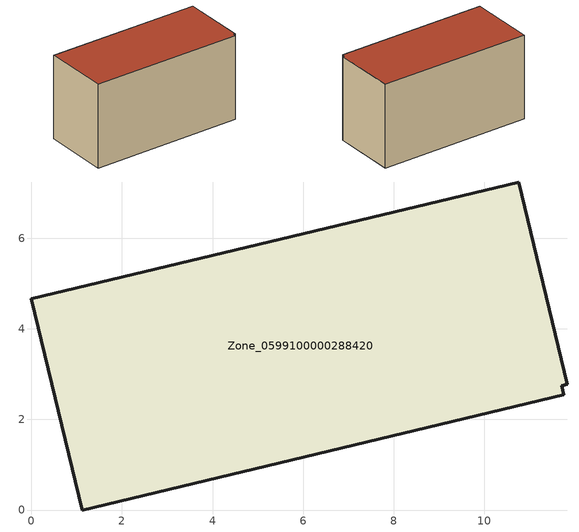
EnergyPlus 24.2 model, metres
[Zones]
Zone_0599100000288420
 floor ground (C_G): 11.83,2.78 11.71,2.75 11.76,2.54 1.12,0 0,4.67 10.76,7.24 z0
 wall outside (C_F): 11.83,2.78 10.76,7.24 0,4.67 1.12,0 11.76,2.54 11.71,2.75 11.83,2.78 z0:6.12
 roof outside (C_R): 11.71,2.75 11.83,2.78 10.76,7.24 0,4.67 1.12,0 11.76,2.54 z6.12
[BUILDING]
Pand.0599100000288420: North Axis=0; Terrain=City; Loads Convergence Tolerance Value=0.04; Temperature Convergence Tolerance Value=0.4; Solar Distribution=FullExterior; Maximum Number of Warmup Days=25; Minimum Number of Warmup Days=1
[Site:Location]
Rotterdam.The.Hague.AP_ZH_NLD Design_Conditions: Latitude=51.96; Longitude=4.45; Time Zone=1; Elevation=-4.5
[SITE:GROUNDTEMPERATURE:BUILDINGSURFACE]
18, 18, 18, 18, 18, 18, 18, 18, 18, 18, 18, 18
[MATERIAL] Thermal Absorptance=0.9; Solar Absorptance=0.7; Visible Absorptance=0.7
Name | Roughness | Thickness | Conductivity | Density | Specific Heat
G.TI.1975-1991 | MediumSmooth | 0.15 | 0.288461 | 540 | 1210
F.TI.1975-1991 | Rough | 0.3 | 0.230769 | 1920 | 840
R.TI.1975-1991 | MediumRough | 0.2 | 0.153846 | 1500 | 1000
[CONSTRUCTION]
C_G: G.TI.1975-1991
C_F: F.TI.1975-1991
C_R: R.TI.1975-1991
[ZONE]
Zone_0599100000288420: Type=1; Multiplier=1; Ceiling Height=Autocalculate; Volume=Autocalculate; Floor Area=autocalculate; Part of Total Floor Area=Yes
[ZONEINFILTRATION:DESIGNFLOWRATE]
Infil_Zone_0599100000288420: Zone or ZoneList or Space or SpaceList=Zone_0599100000288420; Schedule=AlwaysOn; Design Flow Rate Calculation Method=Flow/Area; Flow Rate per Floor Area=0.003; Constant Term Coefficient=1; Temperature Term Coefficient=0; Velocity Term Coefficient=0; Velocity Squared Term Coefficient=0
[HVACTEMPLATE:ZONE:IDEALLOADSAIRSYSTEM]
Zone_0599100000288420: Maximum Heating Supply Air Temperature=50; Minimum Cooling Supply Air Temperature=13; Maximum Heating Supply Air Humidity Ratio=0.0156; Minimum Cooling Supply Air Humidity Ratio=0.0077; Heating Limit=NoLimit; Cooling Limit=NoLimit; Dehumidification Control Type=ConstantSensibleHeatRatio; Cooling Sensible Heat Ratio=0.7; Dehumidification Setpoint=60; Humidification Control Type=None; Humidification Setpoint=30; Outdoor Air Method=None; Outdoor Air Flow Rate per Person=0.00944; Outdoor Air Flow Rate per Zone Floor Area=0; Outdoor Air Flow Rate per Zone=0; Demand Controlled Ventilation Type=None; Outdoor Air Economizer Type=NoEconomizer; Heat Recovery Type=None; Sensible Heat Recovery Effectiveness=0.7; Latent Heat Recovery Effectiveness=0.65
[ZONECONTROL:THERMOSTAT]
ThermostatControl_Zone_0599100000288420: Zone or ZoneList=Zone_0599100000288420; Control Type Schedule=DualSetpointControlType; Control 1=Thermostat_Zone_0599100000288420; Temperature Difference Between Cutout And Setpoint=0
[THERMOSTATSETPOINT:DUALSETPOINT]
Thermostat_Zone_0599100000288420: Heating Setpoint Temperature Schedule=HeatingSetpoint_Zone_0599100000288420; Cooling Setpoint Temperature Schedule=CoolingSetpoint_Zone_0599100000288420
[SCHEDULE:COMPACT]
HeatingSetpoint_Zone_0599100000288420: Through: 12/31, For: AllDays, Until: 24:00, 21
CoolingSetpoint_Zone_0599100000288420: Through: 12/31, For: AllDays, Until: 24:00, 24
DualSetpointControlType: Through: 12/31, For: AllDays, Until: 24:00, 4
AlwaysOn: Through: 12/31, For: AllDays, Until: 24:00, 1
